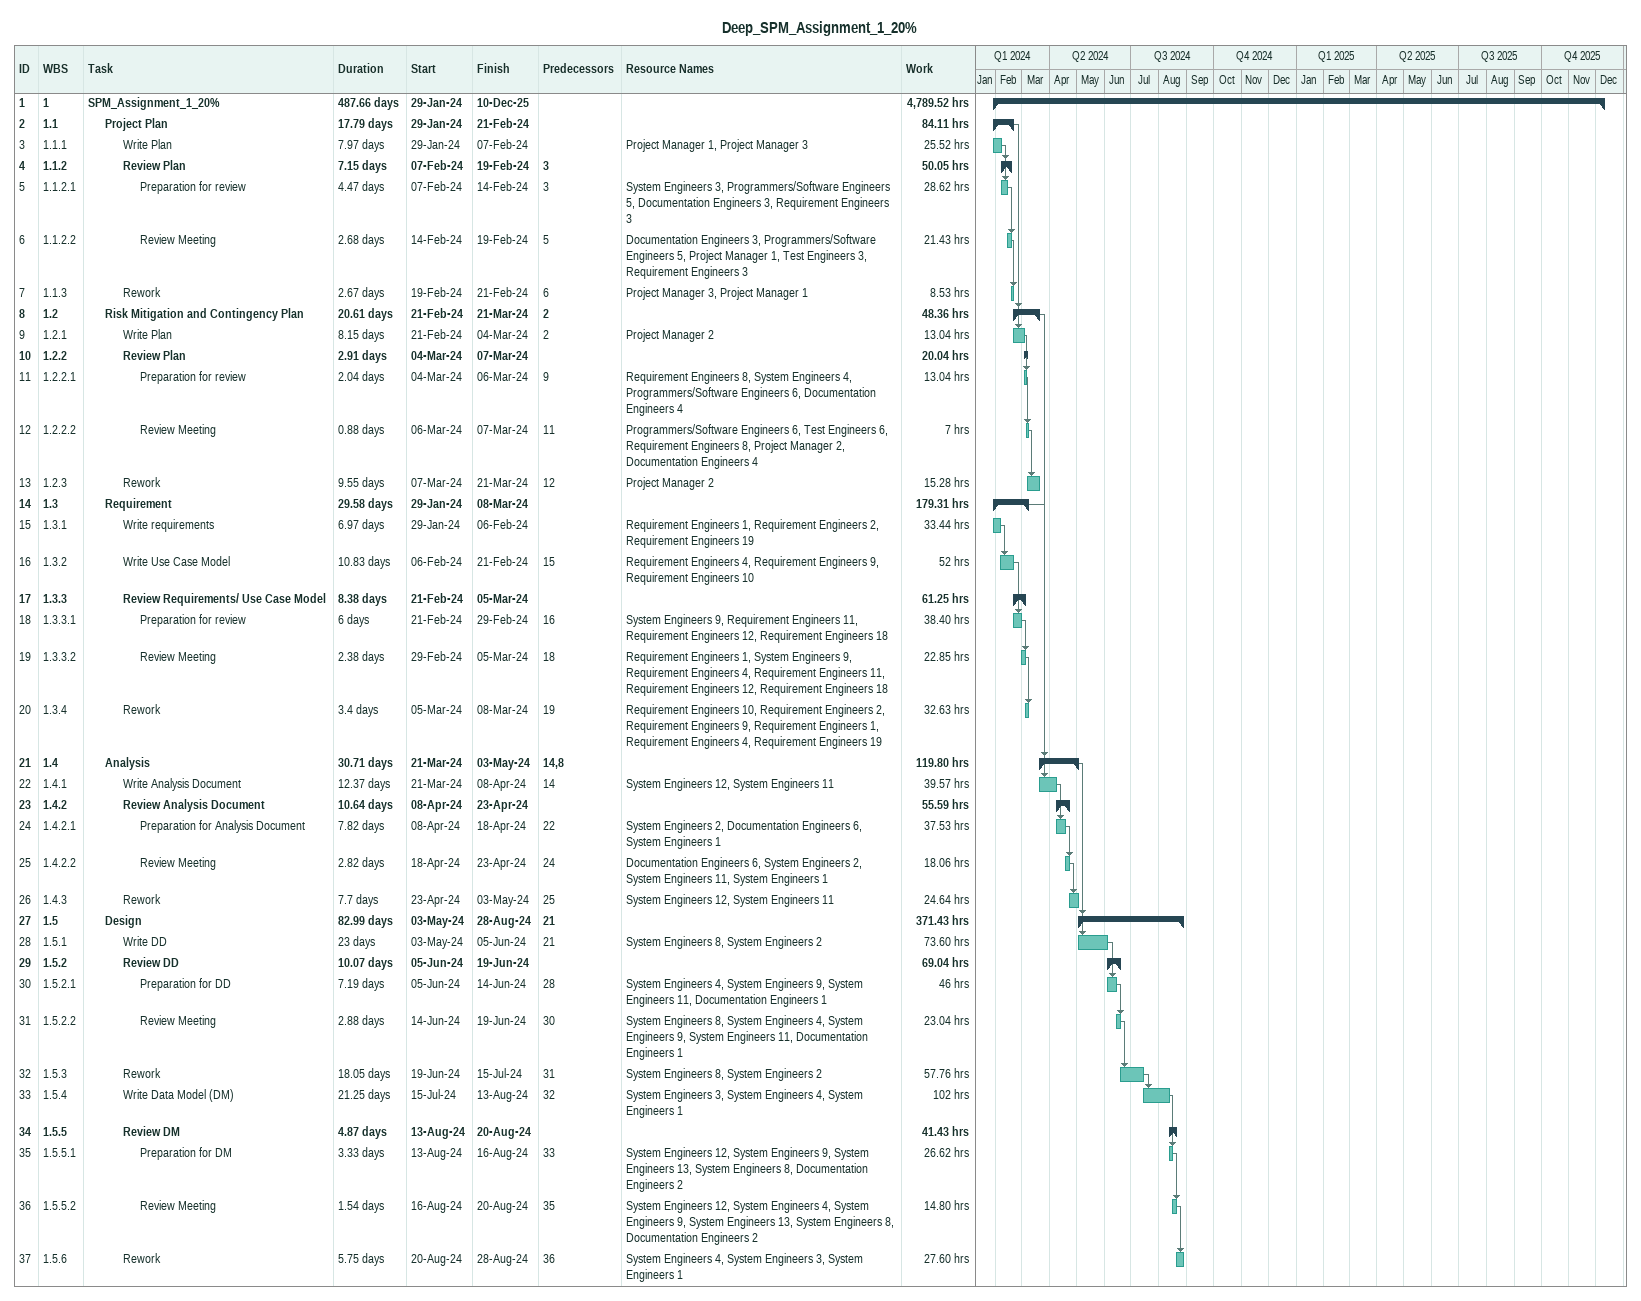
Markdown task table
Deep_SPM_Assignment_1_20%

| ID | WBS | Task | Duration | Start | Finish | Predecessors | Resources | Work (h) |
|---|---|---|---|---|---|---|---|---|
| 1 | 1 | **SPM_Assignment_1_20%** | 487.66d | 2024-01-29 | 2025-12-10 |  |  | 4789.52 |
| 2 | 1.1 | **Project Plan** | 17.79d | 2024-01-29 | 2024-02-21 |  |  | 84.11 |
| 3 | 1.1.1 | Write Plan | 7.97d | 2024-01-29 | 2024-02-07 |  | Project Manager 1, Project Manager 3 | 25.52 |
| 4 | 1.1.2 | **Review Plan** | 7.15d | 2024-02-07 | 2024-02-19 | 3 |  | 50.05 |
| 5 | 1.1.2.1 | Preparation for review | 4.47d | 2024-02-07 | 2024-02-14 | 3 | System Engineers 3, Programmers/Software Engineers 5, Documentation Engineers 3, Requirement Engineers 3 | 28.62 |
| 6 | 1.1.2.2 | Review Meeting | 2.68d | 2024-02-14 | 2024-02-19 | 5 | Documentation Engineers 3, Programmers/Software Engineers 5, Project Manager 1, Test Engineers 3, Requirement Engineers 3 | 21.43 |
| 7 | 1.1.3 | Rework | 2.67d | 2024-02-19 | 2024-02-21 | 6 | Project Manager 3, Project Manager 1 | 8.53 |
| 8 | 1.2 | **Risk Mitigation and Contingency Plan** | 20.61d | 2024-02-21 | 2024-03-21 | 2 |  | 48.36 |
| 9 | 1.2.1 | Write Plan | 8.15d | 2024-02-21 | 2024-03-04 | 2 | Project Manager 2 | 13.04 |
| 10 | 1.2.2 | **Review Plan** | 2.91d | 2024-03-04 | 2024-03-07 |  |  | 20.04 |
| 11 | 1.2.2.1 | Preparation for review | 2.04d | 2024-03-04 | 2024-03-06 | 9 | Requirement Engineers 8, System Engineers 4, Programmers/Software Engineers 6, Documentation Engineers 4 | 13.04 |
| 12 | 1.2.2.2 | Review Meeting | 0.88d | 2024-03-06 | 2024-03-07 | 11 | Programmers/Software Engineers 6, Test Engineers 6, Requirement Engineers 8, Project Manager 2, Documentation Engineers 4 | 7 |
| 13 | 1.2.3 | Rework | 9.55d | 2024-03-07 | 2024-03-21 | 12 | Project Manager 2 | 15.28 |
| 14 | 1.3 | **Requirement** | 29.58d | 2024-01-29 | 2024-03-08 |  |  | 179.31 |
| 15 | 1.3.1 | Write requirements | 6.97d | 2024-01-29 | 2024-02-06 |  | Requirement Engineers 1, Requirement Engineers 2, Requirement Engineers 19 | 33.44 |
| 16 | 1.3.2 | Write Use Case Model | 10.83d | 2024-02-06 | 2024-02-21 | 15 | Requirement Engineers 4, Requirement Engineers 9, Requirement Engineers 10 | 52 |
| 17 | 1.3.3 | **Review Requirements/ Use Case Model** | 8.38d | 2024-02-21 | 2024-03-05 |  |  | 61.25 |
| 18 | 1.3.3.1 | Preparation for review | 6d | 2024-02-21 | 2024-02-29 | 16 | System Engineers 9, Requirement Engineers 11, Requirement Engineers 12, Requirement Engineers 18 | 38.40 |
| 19 | 1.3.3.2 | Review Meeting | 2.38d | 2024-02-29 | 2024-03-05 | 18 | Requirement Engineers 1, System Engineers 9, Requirement Engineers 4, Requirement Engineers 11, Requirement Engineers 12, Requirement Engineers 18 | 22.85 |
| 20 | 1.3.4 | Rework | 3.4d | 2024-03-05 | 2024-03-08 | 19 | Requirement Engineers 10, Requirement Engineers 2, Requirement Engineers 9, Requirement Engineers 1, Requirement Engineers 4, Requirement Engineers 19 | 32.63 |
| 21 | 1.4 | **Analysis** | 30.71d | 2024-03-21 | 2024-05-03 | 14, 8 |  | 119.80 |
| 22 | 1.4.1 | Write Analysis Document | 12.37d | 2024-03-21 | 2024-04-08 | 14 | System Engineers 12, System Engineers 11 | 39.57 |
| 23 | 1.4.2 | **Review Analysis Document** | 10.64d | 2024-04-08 | 2024-04-23 |  |  | 55.59 |
| 24 | 1.4.2.1 | Preparation for Analysis Document | 7.82d | 2024-04-08 | 2024-04-18 | 22 | System Engineers 2, Documentation Engineers 6, System Engineers 1 | 37.53 |
| 25 | 1.4.2.2 | Review Meeting | 2.82d | 2024-04-18 | 2024-04-23 | 24 | Documentation Engineers 6, System Engineers 2, System Engineers 11, System Engineers 1 | 18.06 |
| 26 | 1.4.3 | Rework | 7.7d | 2024-04-23 | 2024-05-03 | 25 | System Engineers 12, System Engineers 11 | 24.64 |
| 27 | 1.5 | **Design** | 82.99d | 2024-05-03 | 2024-08-28 | 21 |  | 371.43 |
| 28 | 1.5.1 | Write DD | 23d | 2024-05-03 | 2024-06-05 | 21 | System Engineers 8, System Engineers 2 | 73.60 |
| 29 | 1.5.2 | **Review DD** | 10.07d | 2024-06-05 | 2024-06-19 |  |  | 69.04 |
| 30 | 1.5.2.1 | Preparation for DD | 7.19d | 2024-06-05 | 2024-06-14 | 28 | System Engineers 4, System Engineers 9, System Engineers 11, Documentation Engineers 1 | 46 |
| 31 | 1.5.2.2 | Review Meeting | 2.88d | 2024-06-14 | 2024-06-19 | 30 | System Engineers 8, System Engineers 4, System Engineers 9, System Engineers 11, Documentation Engineers 1 | 23.04 |
| 32 | 1.5.3 | Rework | 18.05d | 2024-06-19 | 2024-07-15 | 31 | System Engineers 8, System Engineers 2 | 57.76 |
| 33 | 1.5.4 | Write Data Model (DM) | 21.25d | 2024-07-15 | 2024-08-13 | 32 | System Engineers 3, System Engineers 4, System Engineers 1 | 102 |
| 34 | 1.5.5 | **Review DM** | 4.87d | 2024-08-13 | 2024-08-20 |  |  | 41.43 |
| 35 | 1.5.5.1 | Preparation for DM | 3.33d | 2024-08-13 | 2024-08-16 | 33 | System Engineers 12, System Engineers 9, System Engineers 13, System Engineers 8, Documentation Engineers 2 | 26.62 |
| 36 | 1.5.5.2 | Review Meeting | 1.54d | 2024-08-16 | 2024-08-20 | 35 | System Engineers 12, System Engineers 4, System Engineers 9, System Engineers 13, System Engineers 8, Documentation Engineers 2 | 14.80 |
| 37 | 1.5.6 | Rework | 5.75d | 2024-08-20 | 2024-08-28 | 36 | System Engineers 4, System Engineers 3, System Engineers 1 | 27.60 |
